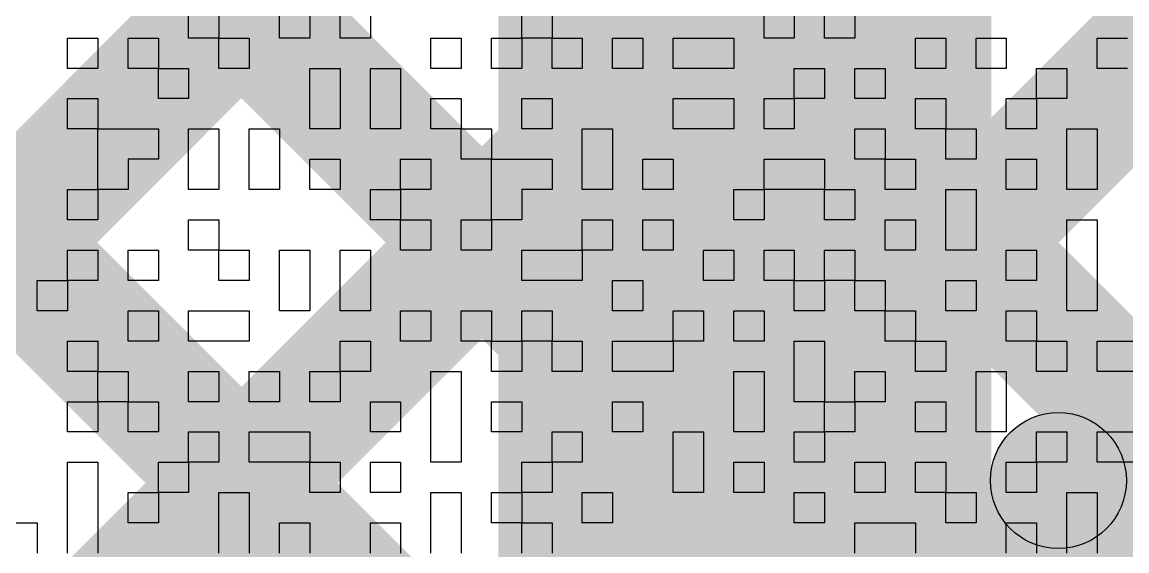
# Model space of a CAD drawing. Header units: millimetres. Extents: x 3.07 to 5.81, y 1.29 to 3.84.
# Drawn here: x 4.951 to 5.016, y 2.8669 to 2.898 of the extents above; entities that cross this region are included whole.
import ezdxf

# ---------------------------------------------------------------- set-up
doc = ezdxf.new("R2010")
doc.units = ezdxf.units.MM
doc.header["$MEASUREMENT"] = 0
for name, color, linetype in [('BottomLayer', 5, 'Continuous'), ('BottomOverlay', 54, 'Continuous'), ('TopLayer', 1, 'Continuous')]:
    doc.layers.add(name, color=color, linetype=linetype)

msp = doc.modelspace()

# ---------------------------------------------------------------- hatches: boundary and pattern name
at = {"layer": 'BottomLayer'}
for points in [[(4.732828, 2.605851), (4.727172, 2.611508), (5.314492, 3.198828), (5.320149, 3.193172)], [(4.732828, 2.662419), (4.727172, 2.668076), (5.257924, 3.198828), (5.263581, 3.193172)], [(4.732828, 2.634135), (4.727172, 2.639792), (5.286208, 3.198828), (5.291865, 3.193172)], [(4.727172, 3.158484), (4.732828, 3.164141), (5.214585, 2.682385), (5.208928, 2.676728)], [(4.727172, 3.1302), (4.732828, 3.135857), (5.174669, 2.694016), (5.169012, 2.688359)], [(4.727172, 3.101915), (4.732828, 3.107572), (5.146591, 2.69381), (5.140934, 2.688153)], [(4.732828, 2.577567), (4.727172, 2.583223), (5.019705, 2.875756), (5.025361, 2.8701)]]:
    msp.add_hatch(color=5, dxfattribs=at).paths.add_polyline_path(points)
at = {"layer": 'TopLayer'}
for points in [[(4.928907, 2.858498), (4.92325, 2.864155), (5.491801, 3.432706), (5.497458, 3.427049)], [(4.928907, 2.830214), (4.92325, 2.835871), (5.491801, 3.404422), (5.497458, 3.398765)], [(4.820728, 2.69375), (4.815071, 2.699407), (5.491801, 3.376138), (5.497458, 3.370481)], [(4.979, 2.595), (5.008, 2.595), (5.008, 3.182), (4.979, 3.182)], [(4.92325, 2.962405), (4.928907, 2.968062), (5.023141, 2.873828), (5.017484, 2.868172)], [(4.92325, 2.934121), (4.928907, 2.939778), (5.014781, 2.853904), (5.009124, 2.848247)], [(4.92325, 2.905837), (4.928907, 2.911494), (5.014781, 2.82562), (5.009124, 2.819963)], [(5.011953, 2.867), (5.011953, 2.875), (5.022, 2.875), (5.022, 2.867)], [(5.015953, 2.77026), (5.007953, 2.77026), (5.007953, 2.871), (5.015953, 2.871)]]:
    msp.add_hatch(color=1, dxfattribs=at).paths.add_polyline_path(points)
h = msp.add_hatch(color=1, dxfattribs=at)
edge = h.paths.add_edge_path()
edge.add_arc((5.011953, 2.871), 0.004, 0, 360)
h = msp.add_hatch(color=1, dxfattribs=at)
edge = h.paths.add_edge_path()
edge.add_arc((5.011953, 2.871), 0.004, 0, 360)

# ---------------------------------------------------------------- linework, layer by layer
at = {"layer": 'BottomOverlay'}
for p, q in [((4.960782, 2.897016), (4.960782, 2.898797)), ((4.962563, 2.898797), (4.962563, 2.897016)), ((4.966127, 2.897016), (4.966127, 2.898797)), ((4.967909, 2.898797), (4.967909, 2.897016)), ((4.96969, 2.897016), (4.96969, 2.898797)), ((4.971472, 2.898797), (4.971472, 2.897016)), ((4.980381, 2.897016), (4.980381, 2.898797)), ((4.982162, 2.898797), (4.982162, 2.897016)), ((4.994635, 2.897016), (4.994635, 2.898797)), ((4.996416, 2.898797), (4.996416, 2.897016)), ((4.998198, 2.897016), (4.998198, 2.898797)), ((4.99998, 2.898797), (4.99998, 2.897016)), ((4.953655, 2.895234), (4.953655, 2.897016)), ((4.953655, 2.897016), (4.955437, 2.897016)), ((4.955437, 2.897016), (4.955437, 2.895234)), ((4.957218, 2.895234), (4.957218, 2.897016)), ((4.957218, 2.897016), (4.959, 2.897016)), ((4.959, 2.897016), (4.959, 2.895234)), ((4.962563, 2.897016), (4.960782, 2.897016)), ((4.962563, 2.895234), (4.962563, 2.897016)), ((4.962563, 2.897016), (4.964345, 2.897016)), ((4.964345, 2.897016), (4.964345, 2.895234)), ((4.967909, 2.897016), (4.966127, 2.897016)), ((4.971472, 2.897016), (4.96969, 2.897016)), ((4.975035, 2.895234), (4.975035, 2.897016)), ((4.975035, 2.897016), (4.976817, 2.897016)), ((4.976817, 2.897016), (4.976817, 2.895234)), ((4.978599, 2.895234), (4.978599, 2.897016)), ((4.978599, 2.897016), (4.980381, 2.897016)), ((4.982162, 2.897016), (4.980381, 2.897016)), ((4.980381, 2.897016), (4.980381, 2.895234)), ((4.982162, 2.895234), (4.982162, 2.897016)), ((4.982162, 2.897016), (4.983944, 2.897016)), ((4.983944, 2.897016), (4.983944, 2.895234)), ((4.985726, 2.895234), (4.985726, 2.897016)), ((4.985726, 2.897016), (4.987508, 2.897016)), ((4.987508, 2.897016), (4.987508, 2.895234)), ((4.989289, 2.895234), (4.989289, 2.897016)), ((4.989289, 2.897016), (4.992853, 2.897016)), ((4.992853, 2.897016), (4.992853, 2.895234)), ((4.996416, 2.897016), (4.994635, 2.897016)), ((4.99998, 2.897016), (4.998198, 2.897016)), ((5.003543, 2.895234), (5.003543, 2.897016)), ((5.003543, 2.897016), (5.005325, 2.897016)), ((5.005325, 2.897016), (5.005325, 2.895234)), ((5.007107, 2.895234), (5.007107, 2.897016)), ((5.007107, 2.897016), (5.008888, 2.897016)), ((5.008888, 2.897016), (5.008888, 2.895234)), ((5.014234, 2.895234), (5.014234, 2.897016)), ((5.014234, 2.897016), (5.016015, 2.897016)), ((4.955437, 2.895234), (4.953655, 2.895234)), ((4.959, 2.895234), (4.957218, 2.895234)), ((4.959, 2.893452), (4.959, 2.895234)), ((4.959, 2.895234), (4.960782, 2.895234)), ((4.960782, 2.895234), (4.960782, 2.893452)), ((4.964345, 2.895234), (4.962563, 2.895234)), ((4.967909, 2.893452), (4.967909, 2.895234)), ((4.967909, 2.895234), (4.96969, 2.895234)), ((4.96969, 2.895234), (4.96969, 2.893452)), ((4.971472, 2.893452), (4.971472, 2.895234)), ((4.971472, 2.895234), (4.973254, 2.895234)), ((4.973254, 2.895234), (4.973254, 2.893452)), ((4.976817, 2.895234), (4.975035, 2.895234)), ((4.980381, 2.895234), (4.978599, 2.895234)), ((4.983944, 2.895234), (4.982162, 2.895234)), ((4.987508, 2.895234), (4.985726, 2.895234)), ((4.992853, 2.895234), (4.989289, 2.895234)), ((4.996416, 2.893452), (4.996416, 2.895234)), ((4.996416, 2.895234), (4.998198, 2.895234)), ((4.998198, 2.895234), (4.998198, 2.893452)), ((4.99998, 2.893452), (4.99998, 2.895234)), ((4.99998, 2.895234), (5.001761, 2.895234)), ((5.001761, 2.895234), (5.001761, 2.893452)), ((5.005325, 2.895234), (5.003543, 2.895234)), ((5.008888, 2.895234), (5.007107, 2.895234)), ((5.01067, 2.893452), (5.01067, 2.895234)), ((5.01067, 2.895234), (5.012452, 2.895234)), ((5.012452, 2.895234), (5.012452, 2.893452)), ((5.016015, 2.895234), (5.014234, 2.895234)), ((4.953655, 2.89167), (4.953655, 2.893452)), ((4.953655, 2.893452), (4.955437, 2.893452)), ((4.955437, 2.893452), (4.955437, 2.89167)), ((4.960782, 2.893452), (4.959, 2.893452)), ((4.967909, 2.89167), (4.967909, 2.893452)), ((4.96969, 2.893452), (4.96969, 2.89167)), ((4.971472, 2.89167), (4.971472, 2.893452)), ((4.973254, 2.893452), (4.973254, 2.89167)), ((4.975035, 2.89167), (4.975035, 2.893452)), ((4.975035, 2.893452), (4.976817, 2.893452)), ((4.976817, 2.893452), (4.976817, 2.89167)), ((4.980381, 2.89167), (4.980381, 2.893452)), ((4.980381, 2.893452), (4.982162, 2.893452)), ((4.982162, 2.893452), (4.982162, 2.89167)), ((4.989289, 2.89167), (4.989289, 2.893452)), ((4.989289, 2.893452), (4.992853, 2.893452)), ((4.992853, 2.893452), (4.992853, 2.89167)), ((4.994635, 2.89167), (4.994635, 2.893452)), ((4.994635, 2.893452), (4.996416, 2.893452)), ((4.998198, 2.893452), (4.996416, 2.893452)), ((4.996416, 2.893452), (4.996416, 2.89167)), ((5.001761, 2.893452), (4.99998, 2.893452)), ((5.003543, 2.89167), (5.003543, 2.893452)), ((5.003543, 2.893452), (5.005325, 2.893452)), ((5.005325, 2.893452), (5.005325, 2.89167)), ((5.008888, 2.89167), (5.008888, 2.893452)), ((5.008888, 2.893452), (5.01067, 2.893452)), ((5.012452, 2.893452), (5.01067, 2.893452)), ((5.01067, 2.893452), (5.01067, 2.89167)), ((4.955437, 2.89167), (4.953655, 2.89167)), ((4.955437, 2.889889), (4.955437, 2.89167)), ((4.955437, 2.89167), (4.959, 2.89167)), ((4.959, 2.89167), (4.959, 2.889889)), ((4.960782, 2.889889), (4.960782, 2.89167)), ((4.960782, 2.89167), (4.962563, 2.89167)), ((4.962563, 2.89167), (4.962563, 2.889889)), ((4.964345, 2.889889), (4.964345, 2.89167)), ((4.964345, 2.89167), (4.966127, 2.89167)), ((4.966127, 2.89167), (4.966127, 2.889889)), ((4.96969, 2.89167), (4.967909, 2.89167)), ((4.973254, 2.89167), (4.971472, 2.89167)), ((4.976817, 2.89167), (4.975035, 2.89167)), ((4.976817, 2.889889), (4.976817, 2.89167)), ((4.976817, 2.89167), (4.978599, 2.89167)), ((4.978599, 2.89167), (4.978599, 2.889889)), ((4.982162, 2.89167), (4.980381, 2.89167)), ((4.983944, 2.889889), (4.983944, 2.89167)), ((4.983944, 2.89167), (4.985726, 2.89167)), ((4.985726, 2.89167), (4.985726, 2.889889)), ((4.992853, 2.89167), (4.989289, 2.89167)), ((4.996416, 2.89167), (4.994635, 2.89167)), ((4.99998, 2.889889), (4.99998, 2.89167)), ((4.99998, 2.89167), (5.001761, 2.89167)), ((5.001761, 2.89167), (5.001761, 2.889889)), ((5.005325, 2.89167), (5.003543, 2.89167)), ((5.005325, 2.889889), (5.005325, 2.89167)), ((5.005325, 2.89167), (5.007107, 2.89167)), ((5.007107, 2.89167), (5.007107, 2.889889)), ((5.01067, 2.89167), (5.008888, 2.89167)), ((5.012452, 2.889889), (5.012452, 2.89167)), ((5.012452, 2.89167), (5.014234, 2.89167)), ((5.014234, 2.89167), (5.014234, 2.889889)), ((4.955437, 2.888107), (4.955437, 2.889889)), ((4.959, 2.889889), (4.957218, 2.889889)), ((4.957218, 2.889889), (4.957218, 2.888107)), ((4.960782, 2.888107), (4.960782, 2.889889)), ((4.962563, 2.889889), (4.962563, 2.888107)), ((4.964345, 2.888107), (4.964345, 2.889889)), ((4.966127, 2.889889), (4.966127, 2.888107)), ((4.967909, 2.888107), (4.967909, 2.889889)), ((4.967909, 2.889889), (4.96969, 2.889889)), ((4.96969, 2.889889), (4.96969, 2.888107)), ((4.973254, 2.888107), (4.973254, 2.889889)), ((4.973254, 2.889889), (4.975035, 2.889889)), ((4.975035, 2.889889), (4.975035, 2.888107)), ((4.978599, 2.889889), (4.976817, 2.889889)), ((4.978599, 2.888107), (4.978599, 2.889889)), ((4.978599, 2.889889), (4.982162, 2.889889)), ((4.982162, 2.889889), (4.982162, 2.888107)), ((4.983944, 2.888107), (4.983944, 2.889889)), ((4.985726, 2.889889), (4.985726, 2.888107)), ((4.987508, 2.888107), (4.987508, 2.889889)), ((4.987508, 2.889889), (4.989289, 2.889889)), ((4.989289, 2.889889), (4.989289, 2.888107)), ((4.994635, 2.888107), (4.994635, 2.889889)), ((4.994635, 2.889889), (4.998198, 2.889889)), ((4.998198, 2.889889), (4.998198, 2.888107)), ((5.001761, 2.889889), (4.99998, 2.889889)), ((5.001761, 2.888107), (5.001761, 2.889889)), ((5.001761, 2.889889), (5.003543, 2.889889)), ((5.003543, 2.889889), (5.003543, 2.888107)), ((5.007107, 2.889889), (5.005325, 2.889889)), ((5.008888, 2.888107), (5.008888, 2.889889)), ((5.008888, 2.889889), (5.01067, 2.889889)), ((5.01067, 2.889889), (5.01067, 2.888107)), ((5.012452, 2.888107), (5.012452, 2.889889)), ((5.014234, 2.889889), (5.014234, 2.888107)), ((4.953655, 2.886325), (4.953655, 2.888107)), ((4.953655, 2.888107), (4.955437, 2.888107)), ((4.957218, 2.888107), (4.955437, 2.888107)), ((4.955437, 2.888107), (4.955437, 2.886325)), ((4.962563, 2.888107), (4.960782, 2.888107)), ((4.966127, 2.888107), (4.964345, 2.888107)), ((4.96969, 2.888107), (4.967909, 2.888107)), ((4.971472, 2.886325), (4.971472, 2.888107)), ((4.971472, 2.888107), (4.973254, 2.888107)), ((4.975035, 2.888107), (4.973254, 2.888107)), ((4.973254, 2.888107), (4.973254, 2.886325)), ((4.978599, 2.886325), (4.978599, 2.888107)), ((4.982162, 2.888107), (4.980381, 2.888107)), ((4.980381, 2.888107), (4.980381, 2.886325)), ((4.985726, 2.888107), (4.983944, 2.888107)), ((4.989289, 2.888107), (4.987508, 2.888107)), ((4.992853, 2.886325), (4.992853, 2.888107)), ((4.992853, 2.888107), (4.994635, 2.888107)), ((4.998198, 2.888107), (4.994635, 2.888107)), ((4.994635, 2.888107), (4.994635, 2.886325)), ((4.998198, 2.886325), (4.998198, 2.888107)), ((4.998198, 2.888107), (4.99998, 2.888107)), ((4.99998, 2.888107), (4.99998, 2.886325)), ((5.003543, 2.888107), (5.001761, 2.888107)), ((5.005325, 2.886325), (5.005325, 2.888107)), ((5.005325, 2.888107), (5.007107, 2.888107)), ((5.007107, 2.888107), (5.007107, 2.886325)), ((5.01067, 2.888107), (5.008888, 2.888107)), ((5.014234, 2.888107), (5.012452, 2.888107)), ((4.955437, 2.886325), (4.953655, 2.886325)), ((4.960782, 2.884543), (4.960782, 2.886325)), ((4.960782, 2.886325), (4.962563, 2.886325)), ((4.962563, 2.886325), (4.962563, 2.884543)), ((4.973254, 2.886325), (4.971472, 2.886325)), ((4.973254, 2.884543), (4.973254, 2.886325)), ((4.973254, 2.886325), (4.975035, 2.886325)), ((4.975035, 2.886325), (4.975035, 2.884543)), ((4.976817, 2.884543), (4.976817, 2.886325)), ((4.976817, 2.886325), (4.978599, 2.886325)), ((4.980381, 2.886325), (4.978599, 2.886325)), ((4.978599, 2.886325), (4.978599, 2.884543)), ((4.983944, 2.884543), (4.983944, 2.886325)), ((4.983944, 2.886325), (4.985726, 2.886325)), ((4.985726, 2.886325), (4.985726, 2.884543)), ((4.987508, 2.884543), (4.987508, 2.886325)), ((4.987508, 2.886325), (4.989289, 2.886325)), ((4.989289, 2.886325), (4.989289, 2.884543)), ((4.994635, 2.886325), (4.992853, 2.886325)), ((4.99998, 2.886325), (4.998198, 2.886325)), ((5.001761, 2.884543), (5.001761, 2.886325)), ((5.001761, 2.886325), (5.003543, 2.886325)), ((5.003543, 2.886325), (5.003543, 2.884543)), ((5.005325, 2.884543), (5.005325, 2.886325)), ((5.007107, 2.886325), (5.007107, 2.884543)), ((5.012452, 2.884543), (5.012452, 2.886325)), ((5.012452, 2.886325), (5.014234, 2.886325)), ((5.014234, 2.886325), (5.014234, 2.884543)), ((4.953655, 2.882762), (4.953655, 2.884543)), ((4.953655, 2.884543), (4.955437, 2.884543)), ((4.955437, 2.884543), (4.955437, 2.882762)), ((4.957218, 2.882762), (4.957218, 2.884543)), ((4.957218, 2.884543), (4.959, 2.884543)), ((4.959, 2.884543), (4.959, 2.882762)), ((4.962563, 2.884543), (4.960782, 2.884543)), ((4.962563, 2.882762), (4.962563, 2.884543)), ((4.962563, 2.884543), (4.964345, 2.884543)), ((4.964345, 2.884543), (4.964345, 2.882762)), ((4.966127, 2.882762), (4.966127, 2.884543)), ((4.966127, 2.884543), (4.967909, 2.884543)), ((4.967909, 2.884543), (4.967909, 2.882762)), ((4.96969, 2.882762), (4.96969, 2.884543)), ((4.96969, 2.884543), (4.971472, 2.884543)), ((4.971472, 2.884543), (4.971472, 2.882762)), ((4.975035, 2.884543), (4.973254, 2.884543)), ((4.978599, 2.884543), (4.976817, 2.884543)), ((4.980381, 2.882762), (4.980381, 2.884543)), ((4.980381, 2.884543), (4.983944, 2.884543)), ((4.985726, 2.884543), (4.983944, 2.884543)), ((4.983944, 2.884543), (4.983944, 2.882762)), ((4.989289, 2.884543), (4.987508, 2.884543)), ((4.991071, 2.882762), (4.991071, 2.884543)), ((4.991071, 2.884543), (4.992853, 2.884543)), ((4.992853, 2.884543), (4.992853, 2.882762)), ((4.994635, 2.882762), (4.994635, 2.884543)), ((4.994635, 2.884543), (4.996416, 2.884543)), ((4.996416, 2.884543), (4.996416, 2.882762)), ((4.998198, 2.882762), (4.998198, 2.884543)), ((4.998198, 2.884543), (4.99998, 2.884543)), ((4.99998, 2.884543), (4.99998, 2.882762)), ((5.003543, 2.884543), (5.001761, 2.884543)), ((5.007107, 2.884543), (5.005325, 2.884543)), ((5.008888, 2.882762), (5.008888, 2.884543)), ((5.008888, 2.884543), (5.01067, 2.884543)), ((5.01067, 2.884543), (5.01067, 2.882762)), ((5.012452, 2.882762), (5.012452, 2.884543)), ((5.014234, 2.884543), (5.014234, 2.882762)), ((4.951873, 2.88098), (4.951873, 2.882762)), ((4.951873, 2.882762), (4.953655, 2.882762)), ((4.955437, 2.882762), (4.953655, 2.882762)), ((4.953655, 2.882762), (4.953655, 2.88098)), ((4.959, 2.882762), (4.957218, 2.882762)), ((4.964345, 2.882762), (4.962563, 2.882762)), ((4.966127, 2.88098), (4.966127, 2.882762)), ((4.967909, 2.882762), (4.967909, 2.88098)), ((4.96969, 2.88098), (4.96969, 2.882762)), ((4.971472, 2.882762), (4.971472, 2.88098)), ((4.983944, 2.882762), (4.980381, 2.882762)), ((4.985726, 2.88098), (4.985726, 2.882762)), ((4.985726, 2.882762), (4.987508, 2.882762)), ((4.987508, 2.882762), (4.987508, 2.88098)), ((4.992853, 2.882762), (4.991071, 2.882762)), ((4.996416, 2.882762), (4.994635, 2.882762)), ((4.996416, 2.88098), (4.996416, 2.882762)), ((4.996416, 2.882762), (4.998198, 2.882762)), ((4.99998, 2.882762), (4.998198, 2.882762)), ((4.998198, 2.882762), (4.998198, 2.88098)), ((4.99998, 2.88098), (4.99998, 2.882762)), ((4.99998, 2.882762), (5.001761, 2.882762)), ((5.001761, 2.882762), (5.001761, 2.88098)), ((5.005325, 2.88098), (5.005325, 2.882762)), ((5.005325, 2.882762), (5.007107, 2.882762)), ((5.007107, 2.882762), (5.007107, 2.88098)), ((5.01067, 2.882762), (5.008888, 2.882762)), ((5.012452, 2.88098), (5.012452, 2.882762)), ((5.014234, 2.882762), (5.014234, 2.88098)), ((4.953655, 2.88098), (4.951873, 2.88098)), ((4.957218, 2.879198), (4.957218, 2.88098)), ((4.957218, 2.88098), (4.959, 2.88098)), ((4.959, 2.88098), (4.959, 2.879198)), ((4.960782, 2.879198), (4.960782, 2.88098)), ((4.960782, 2.88098), (4.964345, 2.88098)), ((4.964345, 2.88098), (4.964345, 2.879198)), ((4.967909, 2.88098), (4.966127, 2.88098)), ((4.971472, 2.88098), (4.96969, 2.88098)), ((4.973254, 2.879198), (4.973254, 2.88098)), ((4.973254, 2.88098), (4.975035, 2.88098)), ((4.975035, 2.88098), (4.975035, 2.879198)), ((4.976817, 2.879198), (4.976817, 2.88098)), ((4.976817, 2.88098), (4.978599, 2.88098)), ((4.978599, 2.88098), (4.978599, 2.879198)), ((4.980381, 2.879198), (4.980381, 2.88098)), ((4.980381, 2.88098), (4.982162, 2.88098)), ((4.982162, 2.88098), (4.982162, 2.879198)), ((4.987508, 2.88098), (4.985726, 2.88098)), ((4.989289, 2.879198), (4.989289, 2.88098)), ((4.989289, 2.88098), (4.991071, 2.88098)), ((4.991071, 2.88098), (4.991071, 2.879198)), ((4.992853, 2.879198), (4.992853, 2.88098)), ((4.992853, 2.88098), (4.994635, 2.88098)), ((4.994635, 2.88098), (4.994635, 2.879198)), ((4.998198, 2.88098), (4.996416, 2.88098)), ((5.001761, 2.88098), (4.99998, 2.88098)), ((5.001761, 2.879198), (5.001761, 2.88098)), ((5.001761, 2.88098), (5.003543, 2.88098)), ((5.003543, 2.88098), (5.003543, 2.879198)), ((5.007107, 2.88098), (5.005325, 2.88098)), ((5.008888, 2.879198), (5.008888, 2.88098)), ((5.008888, 2.88098), (5.01067, 2.88098)), ((5.01067, 2.88098), (5.01067, 2.879198)), ((5.014234, 2.88098), (5.012452, 2.88098)), ((4.953655, 2.877416), (4.953655, 2.879198)), ((4.953655, 2.879198), (4.955437, 2.879198)), ((4.955437, 2.879198), (4.955437, 2.877416)), ((4.959, 2.879198), (4.957218, 2.879198)), ((4.964345, 2.879198), (4.960782, 2.879198)), ((4.96969, 2.877416), (4.96969, 2.879198)), ((4.96969, 2.879198), (4.971472, 2.879198)), ((4.971472, 2.879198), (4.971472, 2.877416)), ((4.975035, 2.879198), (4.973254, 2.879198)), ((4.978599, 2.879198), (4.976817, 2.879198)), ((4.978599, 2.877416), (4.978599, 2.879198)), ((4.978599, 2.879198), (4.980381, 2.879198)), ((4.982162, 2.879198), (4.980381, 2.879198)), ((4.980381, 2.879198), (4.980381, 2.877416)), ((4.982162, 2.877416), (4.982162, 2.879198)), ((4.982162, 2.879198), (4.983944, 2.879198)), ((4.983944, 2.879198), (4.983944, 2.877416)), ((4.985726, 2.877416), (4.985726, 2.879198)), ((4.985726, 2.879198), (4.989289, 2.879198)), ((4.991071, 2.879198), (4.989289, 2.879198)), ((4.989289, 2.879198), (4.989289, 2.877416)), ((4.994635, 2.879198), (4.992853, 2.879198)), ((4.996416, 2.877416), (4.996416, 2.879198)), ((4.996416, 2.879198), (4.998198, 2.879198)), ((4.998198, 2.879198), (4.998198, 2.877416)), ((5.003543, 2.879198), (5.001761, 2.879198)), ((5.003543, 2.877416), (5.003543, 2.879198)), ((5.003543, 2.879198), (5.005325, 2.879198)), ((5.005325, 2.879198), (5.005325, 2.877416)), ((5.01067, 2.879198), (5.008888, 2.879198)), ((5.01067, 2.877416), (5.01067, 2.879198)), ((5.01067, 2.879198), (5.012452, 2.879198)), ((5.012452, 2.879198), (5.012452, 2.877416)), ((5.014234, 2.877416), (5.014234, 2.879198)), ((5.014234, 2.879198), (5.017797, 2.879198)), ((4.955437, 2.877416), (4.953655, 2.877416)), ((4.955437, 2.875635), (4.955437, 2.877416)), ((4.955437, 2.877416), (4.957218, 2.877416)), ((4.957218, 2.877416), (4.957218, 2.875635)), ((4.960782, 2.875635), (4.960782, 2.877416)), ((4.960782, 2.877416), (4.962563, 2.877416)), ((4.962563, 2.877416), (4.962563, 2.875635)), ((4.964345, 2.875635), (4.964345, 2.877416)), ((4.964345, 2.877416), (4.966127, 2.877416)), ((4.966127, 2.877416), (4.966127, 2.875635)), ((4.967909, 2.875635), (4.967909, 2.877416)), ((4.967909, 2.877416), (4.96969, 2.877416)), ((4.971472, 2.877416), (4.96969, 2.877416)), ((4.96969, 2.877416), (4.96969, 2.875635)), ((4.975035, 2.875635), (4.975035, 2.877416)), ((4.975035, 2.877416), (4.976817, 2.877416)), ((4.976817, 2.877416), (4.976817, 2.875635)), ((4.980381, 2.877416), (4.978599, 2.877416)), ((4.983944, 2.877416), (4.982162, 2.877416)), ((4.989289, 2.877416), (4.985726, 2.877416)), ((4.992853, 2.875635), (4.992853, 2.877416)), ((4.992853, 2.877416), (4.994635, 2.877416)), ((4.994635, 2.877416), (4.994635, 2.875635)), ((4.996416, 2.875635), (4.996416, 2.877416)), ((4.998198, 2.877416), (4.998198, 2.875635)), ((4.99998, 2.875635), (4.99998, 2.877416)), ((4.99998, 2.877416), (5.001761, 2.877416)), ((5.001761, 2.877416), (5.001761, 2.875635)), ((5.005325, 2.877416), (5.003543, 2.877416)), ((5.007107, 2.875635), (5.007107, 2.877416)), ((5.007107, 2.877416), (5.008888, 2.877416)), ((5.008888, 2.877416), (5.008888, 2.875635)), ((5.012452, 2.877416), (5.01067, 2.877416)), ((5.017797, 2.877416), (5.014234, 2.877416)), ((4.953655, 2.873853), (4.953655, 2.875635)), ((4.953655, 2.875635), (4.955437, 2.875635)), ((4.957218, 2.875635), (4.955437, 2.875635)), ((4.955437, 2.875635), (4.955437, 2.873853)), ((4.957218, 2.873853), (4.957218, 2.875635)), ((4.957218, 2.875635), (4.959, 2.875635)), ((4.959, 2.875635), (4.959, 2.873853)), ((4.962563, 2.875635), (4.960782, 2.875635)), ((4.966127, 2.875635), (4.964345, 2.875635)), ((4.96969, 2.875635), (4.967909, 2.875635)), ((4.971472, 2.873853), (4.971472, 2.875635)), ((4.971472, 2.875635), (4.973254, 2.875635)), ((4.973254, 2.875635), (4.973254, 2.873853)), ((4.975035, 2.873853), (4.975035, 2.875635)), ((4.976817, 2.875635), (4.976817, 2.873853)), ((4.978599, 2.873853), (4.978599, 2.875635)), ((4.978599, 2.875635), (4.980381, 2.875635)), ((4.980381, 2.875635), (4.980381, 2.873853)), ((4.985726, 2.873853), (4.985726, 2.875635)), ((4.985726, 2.875635), (4.987508, 2.875635)), ((4.987508, 2.875635), (4.987508, 2.873853)), ((4.992853, 2.873853), (4.992853, 2.875635)), ((4.994635, 2.875635), (4.994635, 2.873853)), ((4.998198, 2.875635), (4.996416, 2.875635)), ((4.998198, 2.873853), (4.998198, 2.875635)), ((4.998198, 2.875635), (4.99998, 2.875635)), ((5.001761, 2.875635), (4.99998, 2.875635)), ((4.99998, 2.875635), (4.99998, 2.873853)), ((5.003543, 2.873853), (5.003543, 2.875635)), ((5.003543, 2.875635), (5.005325, 2.875635)), ((5.005325, 2.875635), (5.005325, 2.873853)), ((5.007107, 2.873853), (5.007107, 2.875635)), ((5.008888, 2.875635), (5.008888, 2.873853)), ((4.955437, 2.873853), (4.953655, 2.873853)), ((4.959, 2.873853), (4.957218, 2.873853)), ((4.960782, 2.872071), (4.960782, 2.873853)), ((4.960782, 2.873853), (4.962563, 2.873853)), ((4.962563, 2.873853), (4.962563, 2.872071)), ((4.964345, 2.872071), (4.964345, 2.873853)), ((4.964345, 2.873853), (4.967909, 2.873853)), ((4.967909, 2.873853), (4.967909, 2.872071)), ((4.973254, 2.873853), (4.971472, 2.873853)), ((4.975035, 2.872071), (4.975035, 2.873853)), ((4.976817, 2.873853), (4.976817, 2.872071)), ((4.980381, 2.873853), (4.978599, 2.873853)), ((4.982162, 2.872071), (4.982162, 2.873853)), ((4.982162, 2.873853), (4.983944, 2.873853)), ((4.983944, 2.873853), (4.983944, 2.872071)), ((4.987508, 2.873853), (4.985726, 2.873853)), ((4.989289, 2.872071), (4.989289, 2.873853)), ((4.989289, 2.873853), (4.991071, 2.873853)), ((4.991071, 2.873853), (4.991071, 2.872071)), ((4.994635, 2.873853), (4.992853, 2.873853)), ((4.996416, 2.872071), (4.996416, 2.873853)), ((4.996416, 2.873853), (4.998198, 2.873853)), ((4.99998, 2.873853), (4.998198, 2.873853)), ((4.998198, 2.873853), (4.998198, 2.872071)), ((5.005325, 2.873853), (5.003543, 2.873853)), ((5.008888, 2.873853), (5.007107, 2.873853)), ((5.01067, 2.872071), (5.01067, 2.873853)), ((5.01067, 2.873853), (5.012452, 2.873853)), ((5.012452, 2.873853), (5.012452, 2.872071)), ((5.014234, 2.872071), (5.014234, 2.873853)), ((5.014234, 2.873853), (5.017797, 2.873853)), ((4.953655, 2.87029), (4.953655, 2.872071)), ((4.953655, 2.872071), (4.955437, 2.872071)), ((4.955437, 2.872071), (4.955437, 2.87029)), ((4.959, 2.87029), (4.959, 2.872071)), ((4.959, 2.872071), (4.960782, 2.872071)), ((4.962563, 2.872071), (4.960782, 2.872071)), ((4.960782, 2.872071), (4.960782, 2.87029)), ((4.967909, 2.872071), (4.964345, 2.872071)), ((4.967909, 2.87029), (4.967909, 2.872071)), ((4.967909, 2.872071), (4.96969, 2.872071)), ((4.96969, 2.872071), (4.96969, 2.87029)), ((4.971472, 2.87029), (4.971472, 2.872071)), ((4.971472, 2.872071), (4.973254, 2.872071)), ((4.973254, 2.872071), (4.973254, 2.87029)), ((4.976817, 2.872071), (4.975035, 2.872071)), ((4.980381, 2.87029), (4.980381, 2.872071)), ((4.980381, 2.872071), (4.982162, 2.872071)), ((4.983944, 2.872071), (4.982162, 2.872071)), ((4.982162, 2.872071), (4.982162, 2.87029)), ((4.989289, 2.87029), (4.989289, 2.872071)), ((4.991071, 2.872071), (4.991071, 2.87029)), ((4.992853, 2.87029), (4.992853, 2.872071)), ((4.992853, 2.872071), (4.994635, 2.872071)), ((4.994635, 2.872071), (4.994635, 2.87029)), ((4.998198, 2.872071), (4.996416, 2.872071)), ((4.99998, 2.87029), (4.99998, 2.872071)), ((4.99998, 2.872071), (5.001761, 2.872071)), ((5.001761, 2.872071), (5.001761, 2.87029)), ((5.003543, 2.87029), (5.003543, 2.872071)), ((5.003543, 2.872071), (5.005325, 2.872071)), ((5.005325, 2.872071), (5.005325, 2.87029)), ((5.008888, 2.87029), (5.008888, 2.872071)), ((5.008888, 2.872071), (5.01067, 2.872071)), ((5.012452, 2.872071), (5.01067, 2.872071)), ((5.01067, 2.872071), (5.01067, 2.87029)), ((5.017797, 2.872071), (5.014234, 2.872071)), ((4.953655, 2.868508), (4.953655, 2.87029)), ((4.955437, 2.87029), (4.955437, 2.868508)), ((4.957218, 2.868508), (4.957218, 2.87029)), ((4.957218, 2.87029), (4.959, 2.87029)), ((4.960782, 2.87029), (4.959, 2.87029)), ((4.959, 2.87029), (4.959, 2.868508)), ((4.962563, 2.868508), (4.962563, 2.87029)), ((4.962563, 2.87029), (4.964345, 2.87029)), ((4.964345, 2.87029), (4.964345, 2.868508)), ((4.96969, 2.87029), (4.967909, 2.87029)), ((4.973254, 2.87029), (4.971472, 2.87029)), ((4.975035, 2.868508), (4.975035, 2.87029)), ((4.975035, 2.87029), (4.976817, 2.87029)), ((4.976817, 2.87029), (4.976817, 2.868508)), ((4.978599, 2.868508), (4.978599, 2.87029)), ((4.978599, 2.87029), (4.980381, 2.87029)), ((4.982162, 2.87029), (4.980381, 2.87029)), ((4.980381, 2.87029), (4.980381, 2.868508)), ((4.983944, 2.868508), (4.983944, 2.87029)), ((4.983944, 2.87029), (4.985726, 2.87029)), ((4.985726, 2.87029), (4.985726, 2.868508)), ((4.991071, 2.87029), (4.989289, 2.87029)), ((4.994635, 2.87029), (4.992853, 2.87029)), ((4.996416, 2.868508), (4.996416, 2.87029)), ((4.996416, 2.87029), (4.998198, 2.87029)), ((4.998198, 2.87029), (4.998198, 2.868508)), ((5.001761, 2.87029), (4.99998, 2.87029)), ((5.005325, 2.87029), (5.003543, 2.87029)), ((5.005325, 2.868508), (5.005325, 2.87029)), ((5.005325, 2.87029), (5.007107, 2.87029)), ((5.007107, 2.87029), (5.007107, 2.868508)), ((5.01067, 2.87029), (5.008888, 2.87029)), ((5.012452, 2.868508), (5.012452, 2.87029)), ((5.012452, 2.87029), (5.014234, 2.87029)), ((5.014234, 2.87029), (5.014234, 2.868508)), ((4.950091, 2.868508), (4.951873, 2.868508)), ((4.951873, 2.868508), (4.951873, 2.866726)), ((4.953655, 2.866726), (4.953655, 2.868508)), ((4.955437, 2.868508), (4.955437, 2.866726)), ((4.959, 2.868508), (4.957218, 2.868508)), ((4.962563, 2.866726), (4.962563, 2.868508)), ((4.964345, 2.868508), (4.964345, 2.866726)), ((4.966127, 2.866726), (4.966127, 2.868508)), ((4.966127, 2.868508), (4.967909, 2.868508)), ((4.967909, 2.868508), (4.967909, 2.866726)), ((4.971472, 2.866726), (4.971472, 2.868508)), ((4.971472, 2.868508), (4.973254, 2.868508)), ((4.973254, 2.868508), (4.973254, 2.866726)), ((4.975035, 2.866726), (4.975035, 2.868508)), ((4.976817, 2.868508), (4.976817, 2.866726)), ((4.980381, 2.868508), (4.978599, 2.868508)), ((4.980381, 2.866726), (4.980381, 2.868508)), ((4.980381, 2.868508), (4.982162, 2.868508)), ((4.982162, 2.868508), (4.982162, 2.866726)), ((4.985726, 2.868508), (4.983944, 2.868508)), ((4.998198, 2.868508), (4.996416, 2.868508)), ((4.99998, 2.866726), (4.99998, 2.868508)), ((4.99998, 2.868508), (5.003543, 2.868508)), ((5.003543, 2.868508), (5.003543, 2.866726)), ((5.007107, 2.868508), (5.005325, 2.868508)), ((5.008888, 2.866726), (5.008888, 2.868508)), ((5.008888, 2.868508), (5.01067, 2.868508)), ((5.01067, 2.868508), (5.01067, 2.866726)), ((5.012452, 2.866726), (5.012452, 2.868508)), ((5.014234, 2.868508), (5.014234, 2.866726))]:
    msp.add_line(p, q, dxfattribs=at)
at = {"layer": 'TopLayer'}
msp.add_circle((5.011953, 2.871), 0.004, dxfattribs=at)
msp.add_circle((5.011953, 2.871), 0.004, dxfattribs=at)

doc.saveas('drawing.dxf')
